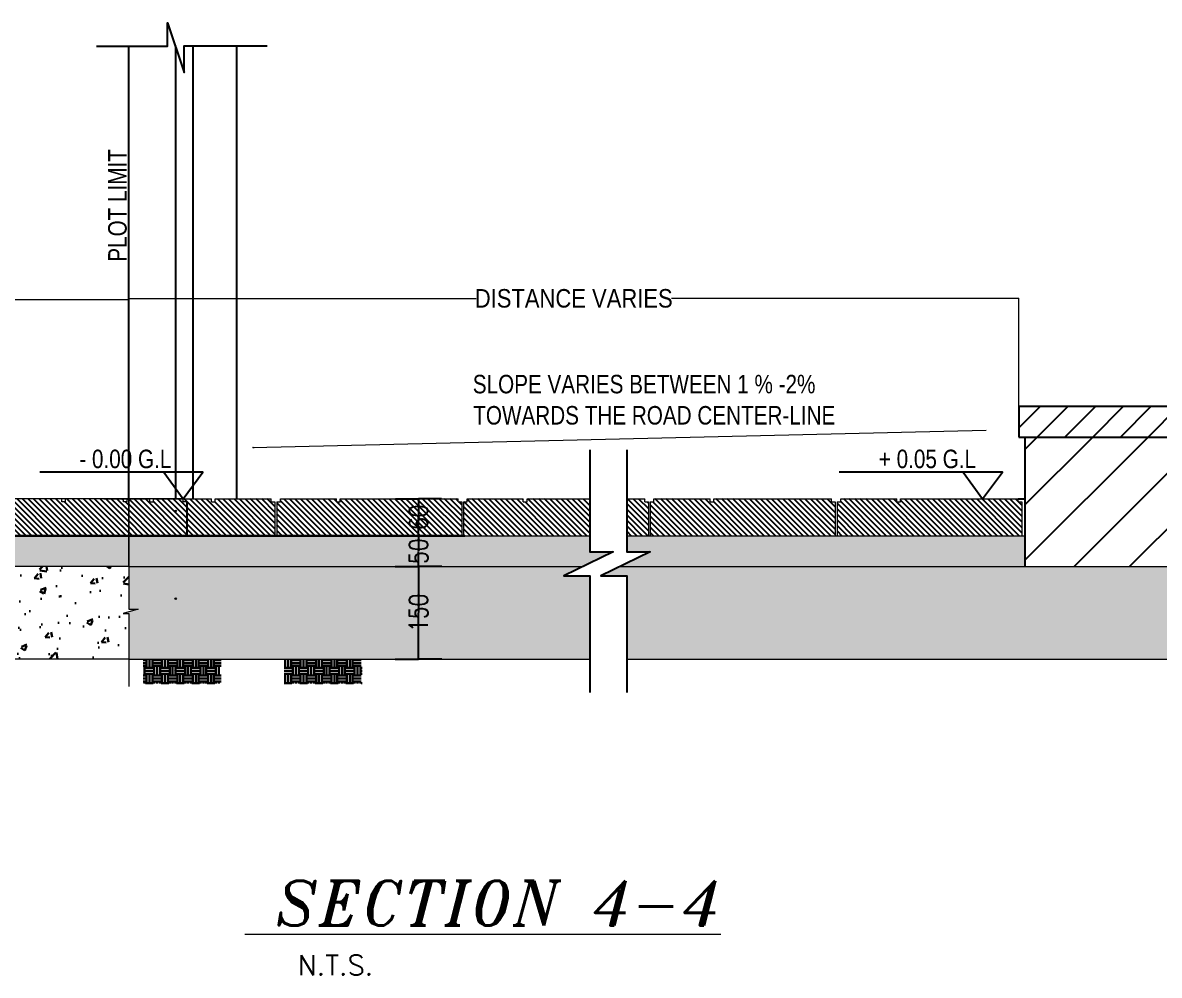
# Model space of a CAD drawing. Header units: centimetres. Extents: x 7997 to 116674, y 1017 to 13844.
# Drawn here: x 19637 to 20558, y 9303 to 10075 of the extents above; entities that cross this region are included whole.
import ezdxf

# ---------------------------------------------------------------- set-up
doc = ezdxf.new("R2010")
doc.units = ezdxf.units.CM
doc.header["$LTSCALE"] = 200
doc.header["$PDMODE"] = 2
for name, color, linetype in [('A_DIM-AXIS', 1, 'Continuous'), ('A_DIM-EXT', 1, 'Continuous'), ('L-LANDSCAPE', 11, 'Continuous')]:
    doc.layers.add(name, color=color, linetype=linetype)
for name, color, linetype, lineweight in [('HAT', 8, 'Continuous', 9), ('TEXT', 6, 'Continuous', 18), ('W', 2, 'Continuous', 20), ('WLL', 6, 'Continuous', 30)]:
    doc.layers.add(name, color=color, linetype=linetype, lineweight=lineweight)
doc.styles.add('ITALICT', font='italict')
doc.styles.add('ROMANS', font='romans.shx', dxfattribs={"width": 0.8})
doc.styles.add('STYLE3', font='romant.shx', dxfattribs={"width": 0.85})
doc.styles.add('XX-Z6-101$0$Arial-0.8', font='arial.ttf', dxfattribs={"width": 0.8})
doc.dimstyles.new('DIM INT 200 AXIS', dxfattribs={"dimtxt": 0.4, "dimasz": 0.25, "dimexe": 0.1, "dimexo": 0.1, "dimgap": 0.1, "dimtad": 0, "dimzin": 12, "dimdsep": 46, "dimtxsty": 'STYLE3', "dimblk": 'ARCHTICK', "dimcen": 0.15, "dimdle": 0.1, "dimclrd": 1, "dimclre": 1, "dimclrt": 3, "dimadec": 0, "dimazin": 0, "dimtfac": 1, "dimtmove": 2, "dimatfit": 3, "dimfxl": 0, "dimtolj": 1, "dimtzin": 12, "dimlwd": 13, "dimlwe": 13, "dimarcsym": 0})
doc.dimstyles.new('DIM-INT100', dxfattribs={"dimtxt": 0.16, "dimasz": 0.12, "dimexe": 0.1, "dimexo": 0.1, "dimgap": 0.1, "dimtad": 0, "dimdec": 0, "dimlfac": 100, "dimrnd": 0.5, "dimzin": 12, "dimdsep": 46, "dimtxsty": 'ROMANS', "dimblk": 'ARCHTICK', "dimcen": 0.13, "dimdle": 0.1, "dimclrd": 116, "dimclre": 116, "dimclrt": 2, "dimadec": 0, "dimazin": 0, "dimtfac": 1, "dimtdec": 0, "dimtix": 1, "dimtmove": 0, "dimatfit": 3, "dimldrblk": 'OBLIQUE', "dimfxl": 0, "dimtolj": 1, "dimtzin": 12, "dimarcsym": 0})

# ---------------------------------------------------------------- blocks, each defined once
blk = doc.blocks.new('_ArchTick')
at = {"color": 0, "linetype": 'ByBlock', "const_width": 0.15}
blk.add_lwpolyline([(-0.5, -0.5), (0.5, 0.5)], dxfattribs=at)
blk = doc.blocks.new('*D572')
at = {"layer": 'A_DIM-EXT', "color": 116, "linetype": 'ByBlock', "lineweight": -2, "ltscale": 0.1, "transparency": 16777216}
for p, q in [((19938.88, 9689.45), (19957.7, 9689.45)), ((19957.6, 9689.55), (19957.6, 9674.67)), ((19957.6, 9659.39), (19957.6, 9674.27)), ((19938.88, 9659.49), (19957.7, 9659.49))]:
    blk.add_line(p, q, dxfattribs=at)
at = {"layer": 'Defpoints', "color": 0, "linetype": 'ByBlock', "ltscale": 0.1, "transparency": 16777216}
for p in [(19938.78, 9689.45), (19957.6, 9689.45), (19938.78, 9659.49)]:
    blk.add_point(p, dxfattribs=at)
at = {"layer": 'A_DIM-EXT', "color": 116, "linetype": 'ByBlock', "lineweight": -2, "ltscale": 0.1, "transparency": 16777216, "xscale": 0.12, "yscale": 0.12, "zscale": 0.12}
for p, rotation in [((19957.6, 9689.45), 90), ((19957.6, 9659.49), 270)]:
    blk.add_blockref('_ArchTick', p, dxfattribs=dict(at, rotation=rotation))
at = {"layer": 'A_DIM-EXT', "color": 2, "linetype": 'ByBlock', "ltscale": 0.1, "transparency": 16777216, "insert": (19957.6, 9674.47), "char_height": 0.16, "attachment_point": 5, "rotation": 90, "style": 'ROMANS'}
blk.add_mtext('\\A1;60', dxfattribs=at)
blk = doc.blocks.new('_OBLIQUE')
at = {"color": 0, "linetype": 'ByBlock'}
blk.add_line((-0.5, -0.5), (0.5, 0.5), dxfattribs=at)
blk = doc.blocks.new('*D573')
at = {"layer": 'A_DIM-EXT', "color": 116, "linetype": 'ByBlock', "lineweight": -2, "ltscale": 0.1, "transparency": 16777216}
for p, q in [((19938.8, 9634.53), (19957.7, 9634.53)), ((19957.6, 9634.63), (19957.6, 9597.34)), ((19957.6, 9559.54), (19957.6, 9596.83)), ((19938.8, 9559.64), (19957.7, 9559.64))]:
    blk.add_line(p, q, dxfattribs=at)
at = {"layer": 'Defpoints', "color": 0, "linetype": 'ByBlock', "ltscale": 0.1, "transparency": 16777216}
for p in [(19938.7, 9634.53), (19957.6, 9634.53), (19938.7, 9559.64)]:
    blk.add_point(p, dxfattribs=at)
at = {"layer": 'A_DIM-EXT', "color": 116, "linetype": 'ByBlock', "lineweight": -2, "ltscale": 0.1, "transparency": 16777216, "xscale": 0.12, "yscale": 0.12, "zscale": 0.12}
for p, rotation in [((19957.6, 9634.53), 90), ((19957.6, 9559.64), 270)]:
    blk.add_blockref('_ArchTick', p, dxfattribs=dict(at, rotation=rotation))
at = {"layer": 'A_DIM-EXT', "color": 2, "linetype": 'ByBlock', "ltscale": 0.1, "transparency": 16777216, "insert": (19957.6, 9597.09), "char_height": 0.16, "attachment_point": 5, "rotation": 90, "style": 'ROMANS'}
blk.add_mtext('\\A1;150', dxfattribs=at)
blk = doc.blocks.new('*D574')
at = {"layer": 'A_DIM-EXT', "color": 116, "linetype": 'ByBlock', "lineweight": -2, "ltscale": 0.1, "transparency": 16777216}
for p, q in [((19938.88, 9659.49), (19957.7, 9659.49)), ((19957.6, 9659.59), (19957.6, 9647.22)), ((19957.6, 9634.43), (19957.6, 9646.81)), ((19938.8, 9634.53), (19957.7, 9634.53))]:
    blk.add_line(p, q, dxfattribs=at)
at = {"layer": 'Defpoints', "color": 0, "linetype": 'ByBlock', "ltscale": 0.1, "transparency": 16777216}
for p in [(19938.78, 9659.49), (19957.6, 9659.49), (19938.7, 9634.53)]:
    blk.add_point(p, dxfattribs=at)
at = {"layer": 'A_DIM-EXT', "color": 116, "linetype": 'ByBlock', "lineweight": -2, "ltscale": 0.1, "transparency": 16777216, "xscale": 0.12, "yscale": 0.12, "zscale": 0.12}
for p, rotation in [((19957.6, 9659.49), 90), ((19957.6, 9634.53), 270)]:
    blk.add_blockref('_ArchTick', p, dxfattribs=dict(at, rotation=rotation))
at = {"layer": 'A_DIM-EXT', "color": 2, "linetype": 'ByBlock', "ltscale": 0.1, "transparency": 16777216, "insert": (19957.6, 9647.01), "char_height": 0.16, "attachment_point": 5, "rotation": 90, "style": 'ROMANS'}
blk.add_mtext('\\A1;50', dxfattribs=at)
blk = doc.blocks.new('*X562')
at = {"color": 0}
for p, q in [((-5507.6, 1093.8), (-5500, 1093.8)), ((-5507.6, 1084.4), (-5500, 1084.4)), ((-5507.6, 1075), (-5500, 1075)), ((-5503.1, 1046.9), (-5503.1, 1071.9)), ((-5496.9, 1071.9), (-5496.9, 1094.5)), ((-5487.5, 1071.9), (-5487.5, 1094.5)), ((-5478.1, 1071.9), (-5478.1, 1094.5)), ((-5475, 1093.8), (-5450, 1093.8)), ((-5475, 1084.4), (-5450, 1084.4)), ((-5475, 1075), (-5450, 1075)), ((-5471.9, 1046.9), (-5471.9, 1071.9)), ((-5462.5, 1046.9), (-5462.5, 1071.9)), ((-5453.1, 1046.9), (-5453.1, 1071.9)), ((-5446.9, 1071.9), (-5446.9, 1094.5)), ((-5437.5, 1071.9), (-5437.5, 1094.5)), ((-5428.1, 1071.9), (-5428.1, 1094.5)), ((-5425, 1093.8), (-5400, 1093.8)), ((-5425, 1084.4), (-5400, 1084.4)), ((-5425, 1075), (-5400, 1075)), ((-5421.9, 1046.9), (-5421.9, 1071.9)), ((-5412.5, 1046.9), (-5412.5, 1071.9)), ((-5403.1, 1046.9), (-5403.1, 1071.9)), ((-5396.9, 1071.9), (-5396.9, 1094.5)), ((-5387.5, 1071.9), (-5387.5, 1094.5)), ((-5378.1, 1071.9), (-5378.1, 1094.5)), ((-5375, 1093.8), (-5350, 1093.8)), ((-5375, 1084.4), (-5350, 1084.4)), ((-5375, 1075), (-5350, 1075)), ((-5371.9, 1046.9), (-5371.9, 1071.9)), ((-5362.5, 1046.9), (-5362.5, 1071.9)), ((-5353.1, 1046.9), (-5353.1, 1071.9)), ((-5346.9, 1071.9), (-5346.9, 1094.5)), ((-5337.5, 1071.9), (-5337.5, 1094.5)), ((-5328.1, 1071.9), (-5328.1, 1094.5)), ((-5325, 1093.8), (-5300, 1093.8)), ((-5325, 1084.4), (-5300, 1084.4)), ((-5325, 1075), (-5300, 1075)), ((-5321.9, 1046.9), (-5321.9, 1071.9)), ((-5312.5, 1046.9), (-5312.5, 1071.9)), ((-5303.1, 1046.9), (-5303.1, 1071.9)), ((-5296.9, 1071.9), (-5296.9, 1094.5)), ((-5287.5, 1071.9), (-5287.5, 1094.5)), ((-5278.1, 1071.9), (-5278.1, 1094.5)), ((-5275, 1093.8), (-5254.4, 1093.8)), ((-5275, 1084.4), (-5254.4, 1084.4)), ((-5275, 1075), (-5254.4, 1075)), ((-5271.9, 1046.9), (-5271.9, 1071.9)), ((-5262.5, 1046.9), (-5262.5, 1071.9)), ((-5050.8, 1093.8), (-5050, 1093.8)), ((-5050.8, 1084.4), (-5050, 1084.4)), ((-5050.8, 1075), (-5050, 1075)), ((-5046.9, 1071.9), (-5046.9, 1094.5)), ((-5037.5, 1071.9), (-5037.5, 1094.5)), ((-5028.1, 1071.9), (-5028.1, 1094.5)), ((-5025, 1093.8), (-5000, 1093.8)), ((-5025, 1084.4), (-5000, 1084.4)), ((-5025, 1075), (-5000, 1075)), ((-5021.9, 1046.9), (-5021.9, 1071.9)), ((-5012.5, 1046.9), (-5012.5, 1071.9)), ((-5003.1, 1046.9), (-5003.1, 1071.9)), ((-4996.9, 1071.9), (-4996.9, 1094.5)), ((-4987.5, 1071.9), (-4987.5, 1094.5)), ((-4978.1, 1071.9), (-4978.1, 1094.5)), ((-4975, 1093.8), (-4950, 1093.8)), ((-4975, 1084.4), (-4950, 1084.4)), ((-4975, 1075), (-4950, 1075)), ((-4971.9, 1046.9), (-4971.9, 1071.9)), ((-4962.5, 1046.9), (-4962.5, 1071.9)), ((-4953.1, 1046.9), (-4953.1, 1071.9)), ((-4946.9, 1071.9), (-4946.9, 1094.5)), ((-4937.5, 1071.9), (-4937.5, 1094.5)), ((-4928.1, 1071.9), (-4928.1, 1094.5)), ((-4925, 1093.8), (-4900, 1093.8)), ((-4925, 1084.4), (-4900, 1084.4)), ((-4925, 1075), (-4900, 1075)), ((-4921.9, 1046.9), (-4921.9, 1071.9)), ((-4912.5, 1046.9), (-4912.5, 1071.9)), ((-4903.1, 1046.9), (-4903.1, 1071.9)), ((-4896.9, 1071.9), (-4896.9, 1094.5)), ((-4887.5, 1071.9), (-4887.5, 1094.5)), ((-4878.1, 1071.9), (-4878.1, 1094.5)), ((-4875, 1093.8), (-4850, 1093.8)), ((-4875, 1084.4), (-4850, 1084.4)), ((-4875, 1075), (-4850, 1075)), ((-4871.9, 1046.9), (-4871.9, 1071.9)), ((-4862.5, 1046.9), (-4862.5, 1071.9)), ((-4853.1, 1046.9), (-4853.1, 1071.9)), ((-4846.9, 1071.9), (-4846.9, 1094.5)), ((-4837.5, 1071.9), (-4837.5, 1094.5)), ((-4828.1, 1071.9), (-4828.1, 1094.5)), ((-4825, 1093.8), (-4800, 1093.8)), ((-4825, 1084.4), (-4800, 1084.4)), ((-4825, 1075), (-4800, 1075)), ((-4821.9, 1046.9), (-4821.9, 1071.9)), ((-4812.5, 1046.9), (-4812.5, 1071.9)), ((-4803.1, 1046.9), (-4803.1, 1071.9)), ((-5507.6, 1043.8), (-5500, 1043.8)), ((-5507.6, 1034.4), (-5500, 1034.4)), ((-5500, 1068.8), (-5475, 1068.8)), ((-5500, 1059.4), (-5475, 1059.4)), ((-5500, 1050), (-5475, 1050)), ((-5496.9, 1021.9), (-5496.9, 1046.9)), ((-5487.5, 1021.9), (-5487.5, 1046.9)), ((-5478.1, 1021.9), (-5478.1, 1046.9)), ((-5475, 1043.8), (-5450, 1043.8)), ((-5475, 1034.4), (-5450, 1034.4)), ((-5450, 1068.8), (-5425, 1068.8)), ((-5450, 1059.4), (-5425, 1059.4)), ((-5450, 1050), (-5425, 1050)), ((-5446.9, 1021.9), (-5446.9, 1046.9)), ((-5437.5, 1021.9), (-5437.5, 1046.9)), ((-5428.1, 1021.9), (-5428.1, 1046.9)), ((-5425, 1043.8), (-5400, 1043.8)), ((-5425, 1034.4), (-5400, 1034.4)), ((-5400, 1068.8), (-5375, 1068.8)), ((-5400, 1059.4), (-5375, 1059.4)), ((-5400, 1050), (-5375, 1050)), ((-5396.9, 1021.9), (-5396.9, 1046.9)), ((-5387.5, 1021.9), (-5387.5, 1046.9)), ((-5378.1, 1021.9), (-5378.1, 1046.9)), ((-5375, 1043.8), (-5350, 1043.8)), ((-5375, 1034.4), (-5350, 1034.4)), ((-5350, 1068.8), (-5325, 1068.8)), ((-5350, 1059.4), (-5325, 1059.4)), ((-5350, 1050), (-5325, 1050)), ((-5346.9, 1021.9), (-5346.9, 1046.9)), ((-5337.5, 1021.9), (-5337.5, 1046.9)), ((-5328.1, 1021.9), (-5328.1, 1046.9)), ((-5325, 1043.8), (-5300, 1043.8)), ((-5325, 1034.4), (-5300, 1034.4)), ((-5300, 1068.8), (-5275, 1068.8)), ((-5300, 1059.4), (-5275, 1059.4)), ((-5300, 1050), (-5275, 1050)), ((-5296.9, 1021.9), (-5296.9, 1046.9)), ((-5287.5, 1021.9), (-5287.5, 1046.9)), ((-5278.1, 1021.9), (-5278.1, 1046.9)), ((-5275, 1043.8), (-5254.4, 1043.8)), ((-5275, 1034.4), (-5254.4, 1034.4)), ((-5050.8, 1043.8), (-5050, 1043.8)), ((-5050.8, 1034.4), (-5050, 1034.4)), ((-5050, 1068.8), (-5025, 1068.8)), ((-5050, 1059.4), (-5025, 1059.4)), ((-5050, 1050), (-5025, 1050)), ((-5046.9, 1021.9), (-5046.9, 1046.9)), ((-5037.5, 1021.9), (-5037.5, 1046.9)), ((-5028.1, 1021.9), (-5028.1, 1046.9)), ((-5025, 1043.8), (-5000, 1043.8)), ((-5025, 1034.4), (-5000, 1034.4)), ((-5000, 1068.8), (-4975, 1068.8)), ((-5000, 1059.4), (-4975, 1059.4)), ((-5000, 1050), (-4975, 1050)), ((-4996.9, 1021.9), (-4996.9, 1046.9)), ((-4987.5, 1021.9), (-4987.5, 1046.9)), ((-4978.1, 1021.9), (-4978.1, 1046.9)), ((-4975, 1043.8), (-4950, 1043.8)), ((-4975, 1034.4), (-4950, 1034.4)), ((-4950, 1068.8), (-4925, 1068.8)), ((-4950, 1059.4), (-4925, 1059.4)), ((-4950, 1050), (-4925, 1050)), ((-4946.9, 1021.9), (-4946.9, 1046.9)), ((-4937.5, 1021.9), (-4937.5, 1046.9)), ((-4928.1, 1021.9), (-4928.1, 1046.9)), ((-4925, 1043.8), (-4900, 1043.8)), ((-4925, 1034.4), (-4900, 1034.4)), ((-4900, 1068.8), (-4875, 1068.8)), ((-4900, 1059.4), (-4875, 1059.4)), ((-4900, 1050), (-4875, 1050)), ((-4896.9, 1021.9), (-4896.9, 1046.9)), ((-4887.5, 1021.9), (-4887.5, 1046.9)), ((-4878.1, 1021.9), (-4878.1, 1046.9)), ((-4875, 1043.8), (-4850, 1043.8)), ((-4875, 1034.4), (-4850, 1034.4)), ((-4850, 1068.8), (-4825, 1068.8)), ((-4850, 1059.4), (-4825, 1059.4)), ((-4850, 1050), (-4825, 1050)), ((-4846.9, 1021.9), (-4846.9, 1046.9)), ((-4837.5, 1021.9), (-4837.5, 1046.9)), ((-4828.1, 1021.9), (-4828.1, 1046.9)), ((-4825, 1043.8), (-4800, 1043.8)), ((-4825, 1034.4), (-4800, 1034.4)), ((-4800, 1068.8), (-4797.5, 1068.8)), ((-4800, 1059.4), (-4797.5, 1059.4)), ((-4800, 1050), (-4797.5, 1050)), ((-5507.6, 1025), (-5500, 1025)), ((-5503.1, 1018.4), (-5503.1, 1021.9)), ((-5500, 1018.8), (-5475, 1018.8)), ((-5475, 1025), (-5450, 1025)), ((-5471.9, 1018.4), (-5471.9, 1021.9)), ((-5462.5, 1018.4), (-5462.5, 1021.9)), ((-5453.1, 1018.4), (-5453.1, 1021.9)), ((-5450, 1018.8), (-5425, 1018.8)), ((-5425, 1025), (-5400, 1025)), ((-5421.9, 1018.4), (-5421.9, 1021.9)), ((-5412.5, 1018.4), (-5412.5, 1021.9)), ((-5403.1, 1018.4), (-5403.1, 1021.9)), ((-5400, 1018.8), (-5375, 1018.8)), ((-5375, 1025), (-5350, 1025)), ((-5371.9, 1018.4), (-5371.9, 1021.9)), ((-5362.5, 1018.4), (-5362.5, 1021.9)), ((-5353.1, 1018.4), (-5353.1, 1021.9)), ((-5350, 1018.8), (-5325, 1018.8)), ((-5325, 1025), (-5300, 1025)), ((-5321.9, 1018.4), (-5321.9, 1021.9)), ((-5312.5, 1018.4), (-5312.5, 1021.9)), ((-5303.1, 1018.4), (-5303.1, 1021.9)), ((-5300, 1018.8), (-5275, 1018.8)), ((-5275, 1025), (-5254.4, 1025)), ((-5271.9, 1018.4), (-5271.9, 1021.9)), ((-5262.5, 1018.4), (-5262.5, 1021.9)), ((-5050.8, 1025), (-5050, 1025)), ((-5050, 1018.8), (-5025, 1018.8)), ((-5025, 1025), (-5000, 1025)), ((-5021.9, 1018.4), (-5021.9, 1021.9)), ((-5012.5, 1018.4), (-5012.5, 1021.9)), ((-5003.1, 1018.4), (-5003.1, 1021.9)), ((-5000, 1018.8), (-4975, 1018.8)), ((-4975, 1025), (-4950, 1025)), ((-4971.9, 1018.4), (-4971.9, 1021.9)), ((-4962.5, 1018.4), (-4962.5, 1021.9)), ((-4953.1, 1018.4), (-4953.1, 1021.9)), ((-4950, 1018.8), (-4925, 1018.8)), ((-4925, 1025), (-4900, 1025)), ((-4921.9, 1018.4), (-4921.9, 1021.9)), ((-4912.5, 1018.4), (-4912.5, 1021.9)), ((-4903.1, 1018.4), (-4903.1, 1021.9)), ((-4900, 1018.8), (-4875, 1018.8)), ((-4875, 1025), (-4850, 1025)), ((-4871.9, 1018.4), (-4871.9, 1021.9)), ((-4862.5, 1018.4), (-4862.5, 1021.9)), ((-4853.1, 1018.4), (-4853.1, 1021.9)), ((-4850, 1018.8), (-4825, 1018.8)), ((-4825, 1025), (-4800, 1025)), ((-4821.9, 1018.4), (-4821.9, 1021.9)), ((-4812.5, 1018.4), (-4812.5, 1021.9)), ((-4803.1, 1018.4), (-4803.1, 1021.9)), ((-4800, 1018.8), (-4797.5, 1018.8))]:
    blk.add_line(p, q, dxfattribs=at)
blk = doc.blocks.new('*D581')
at = {"layer": 'A_DIM-EXT', "color": 116, "linetype": 'ByBlock', "lineweight": -2, "ltscale": 15, "transparency": 16777216}
for p, q in [((19976.32, 9689.45), (19957.5, 9689.45)), ((19957.6, 9689.55), (19957.6, 9684)), ((19976.32, 9659.49), (19957.5, 9659.49)), ((19957.6, 9659.39), (19957.6, 9664.94))]:
    blk.add_line(p, q, dxfattribs=at)
at = {"layer": 'Defpoints', "color": 0, "linetype": 'ByBlock', "ltscale": 15, "transparency": 16777216}
for p in [(19957.6, 9689.45), (19976.42, 9689.45), (19976.42, 9659.49)]:
    blk.add_point(p, dxfattribs=at)
at = {"layer": 'A_DIM-EXT', "color": 116, "linetype": 'ByBlock', "lineweight": -2, "ltscale": 15, "transparency": 16777216, "xscale": 0.12, "yscale": 0.12, "zscale": 0.12}
for p, rotation in [((19957.6, 9689.45), 90), ((19957.6, 9659.49), 270)]:
    blk.add_blockref('_ArchTick', p, dxfattribs=dict(at, rotation=rotation))
at = {"layer": 'A_DIM-EXT', "color": 2, "linetype": 'ByBlock', "ltscale": 15, "transparency": 16777216, "insert": (19957.6, 9674.47), "char_height": 15, "attachment_point": 5, "rotation": 90, "style": 'ROMANS'}
blk.add_mtext('\\A1;60', dxfattribs=at)
blk = doc.blocks.new('*D582')
at = {"layer": 'A_DIM-EXT', "color": 116, "linetype": 'ByBlock', "lineweight": -2, "ltscale": 15, "transparency": 16777216}
for p, q in [((19976.4, 9634.53), (19957.5, 9634.53)), ((19957.6, 9634.63), (19957.6, 9611.76)), ((19957.6, 9559.54), (19957.6, 9582.42)), ((19976.4, 9559.64), (19957.5, 9559.64))]:
    blk.add_line(p, q, dxfattribs=at)
at = {"layer": 'Defpoints', "color": 0, "linetype": 'ByBlock', "ltscale": 15, "transparency": 16777216}
for p in [(19957.6, 9634.53), (19976.5, 9634.53), (19976.5, 9559.64)]:
    blk.add_point(p, dxfattribs=at)
at = {"layer": 'A_DIM-EXT', "color": 116, "linetype": 'ByBlock', "lineweight": -2, "ltscale": 15, "transparency": 16777216, "xscale": 0.12, "yscale": 0.12, "zscale": 0.12}
for p, rotation in [((19957.6, 9634.53), 90), ((19957.6, 9559.64), 270)]:
    blk.add_blockref('_ArchTick', p, dxfattribs=dict(at, rotation=rotation))
at = {"layer": 'A_DIM-EXT', "color": 2, "linetype": 'ByBlock', "ltscale": 15, "transparency": 16777216, "insert": (19957.6, 9597.09), "char_height": 15, "attachment_point": 5, "rotation": 90, "style": 'ROMANS'}
blk.add_mtext('\\A1;150', dxfattribs=at)
blk = doc.blocks.new('*D583')
at = {"layer": 'A_DIM-EXT', "color": 116, "linetype": 'ByBlock', "lineweight": -2, "ltscale": 15, "transparency": 16777216}
for p, q in [((19976.32, 9659.49), (19957.5, 9659.49)), ((19957.6, 9659.59), (19957.6, 9656.83)), ((19976.4, 9634.53), (19957.5, 9634.53)), ((19957.6, 9634.43), (19957.6, 9637.2))]:
    blk.add_line(p, q, dxfattribs=at)
at = {"layer": 'Defpoints', "color": 0, "linetype": 'ByBlock', "ltscale": 15, "transparency": 16777216}
for p in [(19957.6, 9659.49), (19976.42, 9659.49), (19976.5, 9634.53)]:
    blk.add_point(p, dxfattribs=at)
at = {"layer": 'A_DIM-EXT', "color": 116, "linetype": 'ByBlock', "lineweight": -2, "ltscale": 15, "transparency": 16777216, "xscale": 0.12, "yscale": 0.12, "zscale": 0.12}
for p, rotation in [((19957.6, 9659.49), 90), ((19957.6, 9634.53), 270)]:
    blk.add_blockref('_ArchTick', p, dxfattribs=dict(at, rotation=rotation))
at = {"layer": 'A_DIM-EXT', "color": 2, "linetype": 'ByBlock', "ltscale": 15, "transparency": 16777216, "insert": (19957.6, 9647.01), "char_height": 15, "attachment_point": 5, "rotation": 90, "style": 'ROMANS'}
blk.add_mtext('\\A1;50', dxfattribs=at)
blk = doc.blocks.new('*D584')
at = {"layer": 'Defpoints', "color": 0, "transparency": 16777216}
for p in [(19722.81, 9851.78), (19722.81, 9764.45), (20443.93, 9764.45)]:
    blk.add_point(p, dxfattribs=at)
at = {"layer": 'L-LANDSCAPE', "color": 1, "lineweight": 13, "transparency": 16777216}
for p, q in [((19722.71, 9851.78), (20004.25, 9851.78)), ((19722.81, 9764.55), (19722.81, 9851.88)), ((20444.03, 9851.78), (20162.48, 9851.78)), ((20443.93, 9764.55), (20443.93, 9851.88))]:
    blk.add_line(p, q, dxfattribs=at)
at = {"layer": 'L-LANDSCAPE', "color": 1, "lineweight": 13, "transparency": 16777216, "xscale": 0.25, "yscale": 0.25, "zscale": 0.25, "rotation": 180}
blk.add_blockref('_ArchTick', (19722.81, 9851.78), dxfattribs=at)
at = {"layer": 'L-LANDSCAPE', "color": 1, "lineweight": 13, "transparency": 16777216, "xscale": 0.25, "yscale": 0.25, "zscale": 0.25}
blk.add_blockref('_ArchTick', (20443.93, 9851.78), dxfattribs=at)
at = {"layer": 'L-LANDSCAPE', "color": 3, "transparency": 16777216, "insert": (20083.37, 9851.78), "char_height": 20, "attachment_point": 5, "style": 'STYLE3'}
blk.add_mtext('\\A1;{\\fArial|b0|i0|c0|p34;\\H0.75x;DISTANCE VARIES}', dxfattribs=at)
blk = doc.blocks.new('*D585')
at = {"layer": 'Defpoints', "color": 0, "transparency": 16777216}
for p in [(19241.46, 9850.71), (19241.46, 9813.12), (19722.81, 9813.12)]:
    blk.add_point(p, dxfattribs=at)
at = {"layer": 'L-LANDSCAPE', "color": 1, "lineweight": 13, "transparency": 16777216}
for p, q in [((19241.36, 9850.71), (19410.61, 9850.71)), ((19241.46, 9813.22), (19241.46, 9850.81)), ((19722.91, 9850.71), (19553.65, 9850.71)), ((19722.81, 9813.22), (19722.81, 9850.81))]:
    blk.add_line(p, q, dxfattribs=at)
at = {"layer": 'L-LANDSCAPE', "color": 1, "lineweight": 13, "transparency": 16777216, "xscale": 0.25, "yscale": 0.25, "zscale": 0.25}
for p, rotation in [((19241.46, 9850.71), 179.9999999999783), ((19722.81, 9850.71), 359.9999999999783)]:
    blk.add_blockref('_ArchTick', p, dxfattribs=dict(at, rotation=rotation))
at = {"layer": 'L-LANDSCAPE', "color": 3, "transparency": 16777216, "insert": (19482.13, 9850.71), "char_height": 20, "attachment_point": 5, "style": 'STYLE3'}
blk.add_mtext('\\A1;{\\fArial|b0|i0|c0|p34;\\H0.75x;2MTS WALKWAY} ', dxfattribs=at)

msp = doc.modelspace()

# ---------------------------------------------------------------- hatches: boundary and pattern name
at = {"layer": 'A_DIM-AXIS'}
h = msp.add_hatch(dxfattribs=at)
h.set_pattern_fill('ANSI31', color=253, scale=10, style=0)
h.set_pattern_definition([(45, (-347719.688, -1211294.05), (-22.4506403, 22.4506403), [])])
h.paths.add_polyline_path([(20748.9258, 9814.4502), (20598.9258, 9814.4502), (20598.9258, 9739.4502), (20448.9258, 9739.4502), (20448.9258, 9634.5316), (21007.2729, 9634.5316), (21007.2729, 9820.0927), (20961.5072, 9820.0927), (21055.7846, 9852.1116), (21007.2729, 9852.1116), (21007.2729, 9964.4502), (20898.9258, 9964.4502), (20898.9258, 9889.4502), (20748.9258, 9889.4502)])
h = msp.add_hatch(dxfattribs=at)
h.set_pattern_fill('ANSI31', color=253, scale=5, style=0)
h.set_pattern_definition([(45, (-347719.688, -1211294.049), (-11.22532015, 11.22532015), [])])
h.paths.add_polyline_path([(20598.9258, 9739.4502), (20598.9258, 9764.4502), (20443.9258, 9764.4502), (20443.9258, 9739.4502)])
h.paths.add_polyline_path([(20593.9258, 9839.4502), (20593.9258, 9814.4502), (20748.9258, 9814.4502), (20748.9258, 9839.4502)])
h.paths.add_polyline_path([(20898.9258, 9889.4502), (20898.9258, 9914.4502), (20743.9258, 9914.4502), (20743.9258, 9889.4502)])
h.paths.add_polyline_path([(21007.2729, 9889.4502), (20906.4653, 9889.4502)])
h = msp.add_hatch(dxfattribs=at)
h.set_pattern_fill('ANSI31', color=253, angle=90, style=0)
h.set_pattern_definition([(135, (-347362.8592, -1211294.049), (-2.24506403, -2.24506403), [])])
h.paths.add_polyline_path([(19722.8076, 9686.9539), (19722.8076, 9689.4502), (19721.5132, 9689.4502), (19721.5132, 9686.9539), (19718.5176, 9686.9539), (19718.5176, 9689.4502), (19671.5872, 9689.4502), (19671.5872, 9686.9539), (19668.5916, 9686.9539), (19668.5916, 9689.4502), (19623.1589, 9689.4502), (19623.1589, 9686.9539), (19620.1633, 9686.9539), (19620.1633, 9659.4946), (19722.8076, 9659.4946)])
h = msp.add_hatch(dxfattribs=at)
h.set_pattern_fill('ANSI31', color=253, angle=90, style=0)
h.set_pattern_definition([(135, (-347444.287, -1210349.8263), (-2.24506403, -2.24506403), [])])
h.paths.add_polyline_path([(19841.326, 9686.9539), (19838.3304, 9686.9539), (19838.3304, 9689.4502), (19792.8977, 9689.4502), (19792.8977, 9686.9539), (19789.9022, 9686.9539), (19789.9022, 9689.4502), (19766.9459, 9689.4502), (19766.9459, 9686.9539), (19769.9415, 9686.9539), (19769.9415, 9659.4946), (19841.326, 9659.4946)])
h.paths.add_polyline_path([(19769.9415, 9686.9539), (19766.9459, 9686.9539), (19766.9459, 9689.4502), (19742.9717, 9689.4502), (19742.9717, 9686.9539), (19739.9761, 9686.9539), (19739.9761, 9689.4502), (19722.8076, 9689.4502), (19722.8076, 9659.4946), (19769.9415, 9659.4946)])
h.paths.add_polyline_path([(19760.2825, 9679.6474, -1), (19761.5931, 9679.6474, -1)], flags=16)
h.paths.add_polyline_path([(19992.6019, 9686.9539), (19989.6063, 9686.9539), (19989.6063, 9689.4502), (19894.2476, 9689.4502), (19894.2476, 9686.9539), (19891.252, 9686.9539), (19891.252, 9689.4502), (19845.8193, 9689.4502), (19845.8193, 9686.9539), (19842.8238, 9686.9539), (19842.8238, 9659.4946), (19992.6019, 9659.4946)])
h.paths.add_polyline_path([(20096.4002, 9689.4502), (20045.5235, 9689.4502), (20045.5235, 9686.9539), (20042.5279, 9686.9539), (20042.5279, 9689.4502), (19997.0952, 9689.4502), (19997.0952, 9686.9539), (19994.0997, 9686.9539), (19994.0997, 9659.4946), (20096.4002, 9659.4946)])
h.paths.add_polyline_path([(20295.1537, 9686.9539), (20292.1581, 9686.9539), (20292.1581, 9689.4502), (20196.7994, 9689.4502), (20196.7994, 9686.9539), (20193.8038, 9686.9539), (20193.8038, 9689.4502), (20148.3711, 9689.4502), (20148.3711, 9686.9539), (20145.3755, 9686.9539), (20145.3755, 9659.4946), (20295.1537, 9659.4946)])
h.paths.add_polyline_path([(20143.8778, 9686.9539), (20140.8822, 9686.9539), (20140.8822, 9689.4502), (20126.3165, 9689.4502), (20126.3165, 9659.4946), (20143.8778, 9659.4946)])
h.paths.add_polyline_path([(20446.4295, 9686.9539), (20443.434, 9686.9539), (20443.434, 9689.4502), (20348.0753, 9689.4502), (20348.0753, 9686.9539), (20345.0797, 9686.9539), (20345.0797, 9689.4502), (20299.647, 9689.4502), (20299.647, 9686.9539), (20296.6514, 9686.9539), (20296.6514, 9659.4946), (20446.4295, 9659.4946)])
at = {"layer": 'HAT'}
h = msp.add_hatch(dxfattribs=at)
h.set_pattern_fill('AR-SAND', color=256, scale=0.1)
h.set_pattern_definition([(37.5, (-347444.287, -1210349.8263), (-0.16000313, 4.894132373), [0, -3.8608, 0, -4.318, 0, -4.1275]), (7.5, (-347444.287, -1210349.8263), (4.49523283, 7.168251006), [0, -2.0828, 0, -3.4798, 0, -1.3335]), (327.5, (-347447.4113, -1210349.8263), (7.909923702, 0.014371847), [0, -1.27, 0, -4.572, 0, -5.969]), (317.5, (-347447.411, -1210349.826), (7.635564525, 2.229293233), [0, -0.635, 0, -2.9972, 0, -3.429])])
h.paths.add_polyline_path([(19722.8076, 9659.4946), (19470.3852, 9659.4946), (19316.6131, 9659.4946), (19316.6131, 9634.5316), (19722.8076, 9634.5316)])
h = msp.add_hatch(dxfattribs=at)
h.set_pattern_fill('AR-SAND', color=256, scale=0.1)
h.set_pattern_definition([(37.5, (-347719.688, -1211294.049), (-0.16000313, 4.894132373), [0, -3.8608, 0, -4.318, 0, -4.1275]), (7.5, (-347719.688, -1211294.049), (4.49523283, 7.168251006), [0, -2.0828, 0, -3.4798, 0, -1.3335]), (327.5, (-347722.8123, -1211294.049), (7.909923702, 0.014371847), [0, -1.27, 0, -4.572, 0, -5.969]), (317.5, (-347722.812, -1211294.049), (7.635564525, 2.229293233), [0, -0.635, 0, -2.9972, 0, -3.429])])
h.paths.add_polyline_path([(20090.8584, 9634.5316), (20115.2502, 9646.5599), (20096.4002, 9646.5599), (20096.4002, 9659.4946), (19722.8076, 9659.4946), (19722.8076, 9634.5316)])
h.paths.add_polyline_path([(20145.1665, 9646.5599), (20120.7747, 9634.5316), (20448.9258, 9634.5316), (20448.9258, 9659.4946), (20126.3165, 9659.4946), (20126.3165, 9646.5599)])
at = {"layer": 'WLL', "linetype": 'Continuous'}
h = msp.add_hatch(dxfattribs=at)
h.set_pattern_fill('AR-CONC', color=8, scale=0.25)
h.set_pattern_definition([(50, (-347444.287, -1210349.826), (45.5461672, -3.9847714), [4.7625, -52.3875]), (355, (-347444.287, -1210349.826), (-8.8108554, 47.7642113), [3.81, -41.910146]), (100.4514447, (-347440.49, -1210350.16), (36.7353118, 43.779438), [4.0475022, -44.5225611]), (46.1842, (-347444.287, -1210337.126), (67.7697602, -10.510582), [7.14375, -78.58125]), (96.6355576, (-347438.64, -1210338), (59.3510335, 61.856531), [6.0712558, -66.783902]), (351.184151, (-347444.29, -1210337.126), (59.3510335, 61.856531), [5.7149918, -62.864933]), (21, (-347437.937, -1210340.3), (37.9035978, -25.5662995), [4.7625, -52.3875]), (326, (-347437.937, -1210340.3), (15.4505071, 46.0469915), [3.81, -41.91]), (71.451445, (-347434.78, -1210342.43), (53.3541048, 20.4806922), [4.0475022, -44.5224844]), (37.5, (-347444.287, -1210349.826), (0.77215081, 21.13875972), [0, -41.402, 0, -42.545, 0, -42.06875]), (7.5, (-347444.287, -1210349.826), (16.70491563, 25.0451437), [0, -24.257, 0, -40.4495, 0, -16.03375]), (327.5, (-347458.448, -1210349.826), (33.8976488, -1.432186), [0, -15.875, 0, -49.53, 0, -65.7225]), (317.5, (-347464.798, -1210349.826), (37.03229535, 6.35662276), [0, -20.6375, 0, -32.893, 0, -46.6725])])
h.paths.add_polyline_path([(19722.8845, 9596.4618), (19718.2702, 9596.4618), (19730.3751, 9600.1661), (19722.8076, 9600.1661), (19722.8076, 9634.5316), (19316.5316, 9634.5316), (19316.4946, 9609.5685), (19354.0576, 9609.5685), (19359.9991, 9559.6425), (19722.8845, 9559.6425)])
h.paths.add_polyline_path([(19382.0405, 9592.7502), (19382.0405, 9611.1502), (19370.0405, 9611.1502), (19370.0405, 9592.7502)], flags=24)
h = msp.add_hatch(dxfattribs=at)
h.set_pattern_fill('AR-CONC', color=8, scale=0.25)
h.set_pattern_definition([(50, (-347719.69, -1211294.05), (45.5461672, -3.9847714), [4.7625, -52.3875]), (355, (-347719.69, -1211294.05), (-8.8108554, 47.7642113), [3.81, -41.910146]), (100.4514447, (-347715.893, -1211294.38), (36.7353118, 43.779438), [4.0475022, -44.5225611]), (46.1842, (-347719.69, -1211281.35), (67.7697602, -10.510582), [7.14375, -78.58125]), (96.6355576, (-347714.04, -1211282.225), (59.3510335, 61.856531), [6.0712558, -66.783902]), (351.184151, (-347719.69, -1211281.35), (59.3510335, 61.856531), [5.7149918, -62.864933]), (21, (-347713.34, -1211284.524), (37.9035978, -25.5662995), [4.7625, -52.3875]), (326, (-347713.34, -1211284.524), (15.4505071, 46.0469915), [3.81, -41.91]), (71.451445, (-347710.18, -1211286.654), (53.3541048, 20.4806922), [4.0475022, -44.5224844]), (37.5, (-347719.688, -1211294.049), (0.77215081, 21.13875972), [0, -41.402, 0, -42.545, 0, -42.06875]), (7.5, (-347719.688, -1211294.05), (16.70491563, 25.0451437), [0, -24.257, 0, -40.4495, 0, -16.03375]), (327.5, (-347733.849, -1211294.049), (33.8976488, -1.432186), [0, -15.875, 0, -49.53, 0, -65.7225]), (317.5, (-347740.2, -1211294.05), (37.03229535, 6.35662276), [0, -20.6375, 0, -32.893, 0, -46.6725])])
h.paths.add_polyline_path([(19760.2825, 9608.5476, -1), (19761.5931, 9608.5476, -1)], flags=16)
h.paths.add_polyline_path([(20075.4371, 9626.9269), (20090.8584, 9634.5316), (19722.8076, 9634.5316), (19722.8076, 9600.1661), (19730.3751, 9600.1661), (19718.2702, 9596.4618), (19722.8845, 9596.4618), (19722.8845, 9559.6425), (20096.3358, 9559.6425), (20096.3358, 9626.9269)])
h.paths.add_polyline_path([(20120.7747, 9634.5316), (20105.3534, 9626.9269), (20126.2522, 9626.9269), (20126.2522, 9559.6425), (21007.2729, 9559.6425), (21007.2729, 9634.5316)])

# ---------------------------------------------------------------- linework, layer by layer
at = {"layer": 'A_DIM-AXIS', "color": 253}
msp.add_line((19769.9415, 9686.9539), (19769.9415, 9659.4946), dxfattribs=at)
at = {"layer": 'HAT'}
for p, q in [((19722.8076, 9695.9568), (19722.8076, 9600.1661)), ((19722.8076, 9659.4946), (19722.8076, 9624.5464)), ((19730.3751, 9600.1661), (19718.2702, 9596.4618)), ((19718.2702, 9596.4618), (19722.8845, 9596.4618)), ((19722.8076, 9600.1661), (19730.3751, 9600.1661)), ((19722.8845, 9596.4618), (19722.8845, 9537.2818))]:
    msp.add_line(p, q, dxfattribs=at)
for centre in [(19760.9378, 9679.6474), (19760.9378, 9608.5476), (19760.9378, 9549.9827)]:
    msp.add_circle(centre, 0.6553, dxfattribs=at)
at = {"layer": 'L-LANDSCAPE'}
for p, q in [((19722.8076, 9689.4502), (19722.8076, 10056.1403)), ((19760.8932, 9689.4502), (19760.8932, 10056.5367)), ((19774.9542, 9689.4502), (19774.9542, 10056.5367)), ((19810.3076, 9689.4502), (19810.3076, 10056.5367)), ((20443.9258, 9764.4502), (20443.9258, 9739.4502)), ((20443.9258, 9764.4502), (20598.9258, 9764.4502)), ((20443.9258, 9739.4502), (20598.9258, 9739.4502)), ((20448.9258, 9739.4502), (20448.9258, 9634.5316)), ((20443.434, 9689.4502), (20448.9258, 9689.4502))]:
    msp.add_line(p, q, dxfattribs=at)
for points in [[(19696.6419, 10056.1403), (19754.1562, 10056.1403), (19754.1562, 10075.1693), (19767.6423, 10034.7327), (19767.6423, 10056.5367), (19835.0729, 10056.5367)], [(20096.4002, 9729.0963), (20096.4002, 9646.5599), (20115.2502, 9646.5599), (20075.4371, 9626.9269), (20096.3358, 9626.9269), (20096.3358, 9532.6175)], [(20126.3165, 9729.0963), (20126.3165, 9646.5599), (20145.1665, 9646.5599), (20105.3534, 9626.9269), (20126.2522, 9626.9269), (20126.2522, 9532.6175)], [(19782.9428, 9710.9456), (19650.7824, 9710.9456)], [(19766.9459, 9689.4502), (19782.9428, 9710.9456), (19751.2058, 9710.9456), (19766.9459, 9689.4502)], [(20430.6396, 9710.9456), (20298.4792, 9710.9456)], [(20414.6427, 9689.4502), (20430.6396, 9710.9456), (20398.9026, 9710.9456), (20414.6427, 9689.4502)]]:
    msp.add_lwpolyline(points, dxfattribs=at)
at = {"layer": 'W', "color": 6}
for p, q in [((19722.8076, 9689.4502), (19473.3808, 9689.4502)), ((19668.5916, 9686.9539), (19668.5916, 9689.4502)), ((19671.5872, 9686.9539), (19668.5916, 9686.9539)), ((19718.5176, 9689.4502), (19671.5872, 9689.4502)), ((19671.5872, 9686.9539), (19671.5872, 9689.4502)), ((19702.6435, 9689.4502), (19722.8076, 9689.4502)), ((19718.5176, 9686.9539), (19718.5176, 9689.4502)), ((19721.5132, 9686.9539), (19718.5176, 9686.9539)), ((19766.9459, 9689.4502), (19721.5132, 9689.4502)), ((19721.5132, 9686.9539), (19721.5132, 9689.4502)), ((19722.8076, 9689.4502), (19739.9761, 9689.4502)), ((19722.8076, 9634.5316), (19722.8076, 9689.4502)), ((19739.9761, 9686.9539), (19739.9761, 9689.4502)), ((19739.9761, 9686.9539), (19742.9717, 9686.9539)), ((19742.9717, 9689.4502), (19789.9022, 9689.4502)), ((19742.9717, 9686.9539), (19742.9717, 9689.4502)), ((19766.9459, 9686.9539), (19766.9459, 9689.4502)), ((19769.9415, 9686.9539), (19766.9459, 9686.9539)), ((19789.9022, 9686.9539), (19789.9022, 9689.4502)), ((19789.9022, 9686.9539), (19792.8977, 9686.9539)), ((19792.8977, 9689.4502), (19838.3304, 9689.4502)), ((19792.8977, 9686.9539), (19792.8977, 9689.4502)), ((19838.3304, 9686.9539), (19838.3304, 9689.4502)), ((19838.3304, 9686.9539), (19841.326, 9686.9539)), ((19841.326, 9686.9539), (19841.326, 9659.4946)), ((19842.8238, 9686.9539), (19845.8193, 9686.9539)), ((19842.8238, 9686.9539), (19842.8238, 9659.4946)), ((19845.8193, 9689.4502), (19891.252, 9689.4502)), ((19845.8193, 9686.9539), (19845.8193, 9689.4502)), ((19891.252, 9686.9539), (19891.252, 9689.4502)), ((19891.252, 9686.9539), (19894.2476, 9686.9539)), ((19894.2476, 9689.4502), (19989.6063, 9689.4502)), ((19894.2476, 9686.9539), (19894.2476, 9689.4502)), ((19989.6063, 9686.9539), (19989.6063, 9689.4502)), ((19989.6063, 9686.9539), (19992.6019, 9686.9539)), ((19992.6019, 9686.9539), (19992.6019, 9659.4946)), ((19994.0997, 9686.9539), (19997.0952, 9686.9539)), ((19994.0997, 9686.9539), (19994.0997, 9659.4946)), ((19997.0952, 9689.4502), (20042.5279, 9689.4502)), ((19997.0952, 9686.9539), (19997.0952, 9689.4502)), ((20042.5279, 9686.9539), (20042.5279, 9689.4502)), ((20042.5279, 9686.9539), (20045.5235, 9686.9539)), ((20045.5235, 9689.4502), (20096.4002, 9689.4502)), ((20045.5235, 9686.9539), (20045.5235, 9689.4502)), ((20126.3165, 9689.4502), (20140.8822, 9689.4502)), ((20140.8822, 9686.9539), (20140.8822, 9689.4502)), ((20140.8822, 9686.9539), (20143.8778, 9686.9539)), ((20143.8778, 9686.9539), (20143.8778, 9659.4946)), ((20145.3755, 9686.9539), (20148.3711, 9686.9539)), ((20145.3755, 9686.9539), (20145.3755, 9659.4946)), ((20148.3711, 9689.4502), (20193.8038, 9689.4502)), ((20148.3711, 9686.9539), (20148.3711, 9689.4502)), ((20193.8038, 9686.9539), (20193.8038, 9689.4502)), ((20193.8038, 9686.9539), (20196.7994, 9686.9539)), ((20196.7994, 9689.4502), (20292.1581, 9689.4502)), ((20196.7994, 9686.9539), (20196.7994, 9689.4502)), ((20292.1581, 9686.9539), (20292.1581, 9689.4502)), ((20292.1581, 9686.9539), (20295.1537, 9686.9539)), ((20295.1537, 9686.9539), (20295.1537, 9659.4946)), ((20296.6514, 9686.9539), (20299.647, 9686.9539)), ((20296.6514, 9686.9539), (20296.6514, 9659.4946)), ((20299.647, 9689.4502), (20345.0797, 9689.4502)), ((20299.647, 9686.9539), (20299.647, 9689.4502)), ((20345.0797, 9686.9539), (20345.0797, 9689.4502)), ((20345.0797, 9686.9539), (20348.0753, 9686.9539)), ((20348.0753, 9689.4502), (20443.434, 9689.4502)), ((20348.0753, 9686.9539), (20348.0753, 9689.4502)), ((20443.434, 9686.9539), (20443.434, 9689.4502)), ((20443.434, 9686.9539), (20446.4295, 9686.9539)), ((20446.4295, 9686.9539), (20446.4295, 9659.4946)), ((19722.8076, 9659.4946), (19470.3852, 9659.4946)), ((19722.8076, 9659.4946), (19841.326, 9659.4946)), ((19842.8238, 9659.4946), (19995.0982, 9659.4946)), ((19994.0997, 9659.4946), (20096.4002, 9659.4946)), ((20126.3165, 9659.4946), (20146.3741, 9659.4946)), ((20145.3755, 9659.4946), (20297.65, 9659.4946)), ((20296.6514, 9659.4946), (20448.9258, 9659.4946)), ((19722.8076, 9634.5316), (19316.6131, 9634.5316)), ((19722.8076, 9634.5316), (20090.8584, 9634.5316)), ((20120.7747, 9634.5316), (21007.2729, 9634.5316)), ((19722.8076, 9559.6425), (19359.9991, 9559.6425)), ((19722.8076, 9559.6425), (20096.3358, 9559.6425)), ((20126.2522, 9559.6425), (21007.2729, 9559.6425))]:
    msp.add_line(p, q, dxfattribs=at)
at = {"layer": 'WLL', "color": 8, "linetype": 'Continuous'}
for p in [(19316.6131, 9659.4946), (19995.0982, 9659.4946)]:
    msp.add_line(p, (19722.8076, 9659.4946), dxfattribs=at)

# ---------------------------------------------------------------- block references
at = {"layer": 'WLL', "color": 8, "linetype": 'Continuous', "xscale": 0.2496301775209986, "yscale": 0.2496301775209986, "zscale": 0.2496301775209986}
msp.add_blockref('*X562', (21109.4862, 9285.6572), dxfattribs=at)

# ---------------------------------------------------------------- texts
at = {"layer": 'TEXT', "style": 'XX-Z6-101$0$Arial-0.8', "width": 0.8}
msp.add_text('PLOT LIMIT', height=15, rotation=90, dxfattribs=at).set_placement((19721.1826, 9881.5308))
for s, p in [('SLOPE VARIES BETWEEN 1 %%% -2%%%', (20001.5853, 9774.8888)), ('TOWARDS THE ROAD CENTER-LINE', (20001.9455, 9749.6228)), ('- 0.00 G.L', (19682.8279, 9714.2823)), ('+ 0.05 G.L', (20330.5247, 9714.2823))]:
    msp.add_text(s, height=15, dxfattribs=at).set_placement(p)
at = {"layer": 'TEXT', "style": 'ITALICT'}
msp.add_text('%%U SECTION 4-4', height=36, dxfattribs=at).set_placement((19816.8084, 9343.8228))
at = {"layer": 'TEXT', "linetype": 'Continuous', "style": 'ROMANS'}
msp.add_text('N.T.S.', height=16.2, dxfattribs=at).set_placement((19859.8202, 9303.433))

# ---------------------------------------------------------------- dimensions: what is measured, and where the dimension line sits
at = {"layer": 'A_DIM-EXT', "linetype": 'ByBlock', "ltscale": 0.1}
for base, p1, p2, text, picture, middle in [((19957.599, 9689.4502), (19938.7776, 9659.4946), (19938.7776, 9689.4502), '60', '*D572', (19957.599, 9674.4724)), ((19957.599, 9659.4946), (19938.7007, 9634.5316), (19938.7776, 9659.4946), '50', '*D574', (19957.599, 9647.0131)), ((19957.599, 9634.5316), (19938.7007, 9559.6425), (19938.7007, 9634.5316), '150', '*D573', (19957.599, 9597.087))]:
    dim = msp.add_linear_dim(base=base, p1=p1, p2=p2, angle=90, text=text, dimstyle='DIM-INT100', override={"dimtmove": 1, "dimarcsym": 1}, dxfattribs=at)
    dim.commit()
    dim.dimension.update_dxf_attribs({"geometry": picture, "text_midpoint": middle})
at = {"layer": 'A_DIM-EXT', "linetype": 'ByBlock', "ltscale": 15}
for base, p1, p2, text, picture, middle in [((19957.599, 9689.4502), (19976.4204, 9659.4946), (19976.4204, 9689.4502), '60', '*D581', (19957.599, 9674.4724)), ((19957.599, 9659.4946), (19976.4973, 9634.5316), (19976.4204, 9659.4946), '50', '*D583', (19957.599, 9647.0131)), ((19957.599, 9634.5316), (19976.4973, 9559.6425), (19976.4973, 9634.5316), '150', '*D582', (19957.599, 9597.087))]:
    dim = msp.add_linear_dim(base=base, p1=p1, p2=p2, angle=90, text=text, dimstyle='DIM-INT100', override={"dimtxt": 15, "dimtmove": 1, "dimarcsym": 1}, dxfattribs=at)
    dim.commit()
    dim.dimension.update_dxf_attribs({"geometry": picture, "text_midpoint": middle})
at = {"layer": 'L-LANDSCAPE'}
for p1, p2, distance, text, picture, middle in [((19722.8076, 9813.1167), (19241.46, 9813.1167), -37.5962, '{\\fArial|b0|i0|c0|p34;\\H0.75x;2MTS WALKWAY} ', '*D585', (19482.1338, 9850.7129)), ((20443.9258, 9764.4502), (19722.8076, 9764.4502), -87.3329, '{\\fArial|b0|i0|c0|p34;\\H0.75x;DISTANCE VARIES}', '*D584', (20083.3667, 9851.7831))]:
    dim = msp.add_aligned_dim(p1=p1, p2=p2, distance=distance, text=text, dimstyle='DIM INT 200 AXIS', override={"dimtxt": 20}, dxfattribs=at)
    dim.commit()
    dim.dimension.update_dxf_attribs({"geometry": picture, "text_midpoint": middle})

# ---------------------------------------------------------------- leaders
msp.add_leader([(19823.5209, 9731.0233), (20417.447, 9744.936)], dimstyle='DIM INT 200 AXIS', override={"dimasz": 0.5, "dimgap": 0.1, "dimtad": 0, "dimldrblk": 'Open90'}, dxfattribs=at)

doc.saveas('drawing.dxf')
